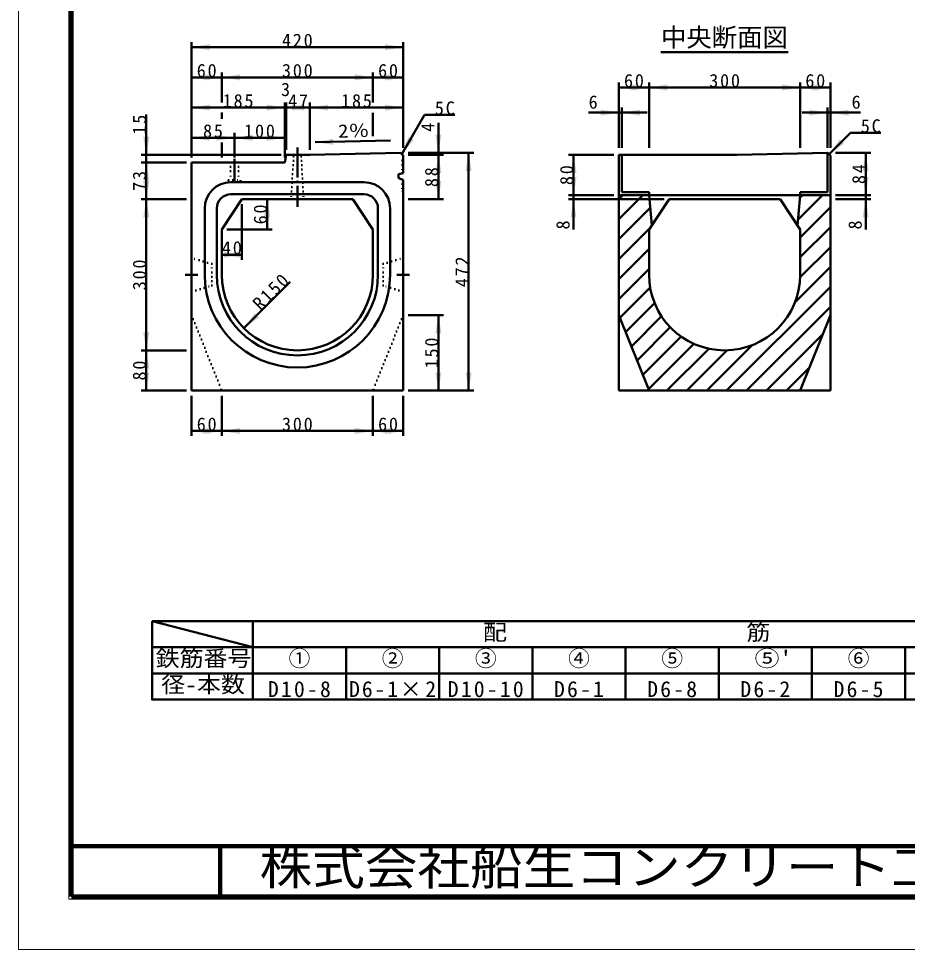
# Model space of a CAD drawing. Units: millimetres, scale not verified. Extents: x -2102 to 2102, y -1485 to 1485.
# Drawn here: x -2102 to -338, y -1485 to 363 of the extents above; entities that cross this region are included whole.
import ezdxf
from ezdxf.enums import TextEntityAlignment as Align

# ---------------------------------------------------------------- set-up
doc = ezdxf.new("R2010")
doc.units = ezdxf.units.MM
doc.header["$LTSCALE"] = 5
doc.linetypes.add('DOTTED', pattern=[1.75, 0.25, -1.5])
doc.linetypes.add('LONG_DASHED_DOTTED', pattern=[15.25, 12, -1.5, 0.25, -1.5])
doc.layers.add('0-0_V-nasSTD', color=7, linetype='Continuous', lineweight=35)
doc.layers.add('0-1_0', color=7, linetype='Continuous', lineweight=50)
doc.styles.add('ＭＳ ゴシック', font='')
doc.styles.get('ＭＳ ゴシック').set_extended_font_data('MS Gothic')

msp = doc.modelspace()

# ---------------------------------------------------------------- linework, layer by layer
at = {"layer": '0-0_V-nasSTD', "lineweight": 100}
for p, q in [((-1997.5, 1380), (-1997.5, -1380)), ((-1702.5, -1280), (-1702.5, -1380)), ((-1997.5, -1380), (1997.5, -1380))]:
    msp.add_line(p, q, dxfattribs=at)
at = {"layer": '0-0_V-nasSTD', "lineweight": 50}
for p, q in [((-1399.102, 175.981), (-1399.102, 129.981)), ((-1837.5, -833), (-1637.5, -885)), ((-1452.5, -833), (-1637.5, -833)), ((-1267.5, -833), (-1452.5, -833)), ((-1082.5, -833), (-1267.5, -833)), ((-897.5, -833), (-1082.5, -833)), ((-712.5, -833), (-897.5, -833)), ((-527.5, -833), (-712.5, -833)), ((-342.5, -833), (-527.5, -833)), ((-157.5, -833), (-342.5, -833)), ((-1837.5, -885), (-1837.5, -937)), ((-1637.5, -885), (-1452.5, -885)), ((-1452.5, -885), (-1267.5, -885)), ((-1267.5, -885), (-1082.5, -885)), ((-1082.5, -885), (-897.5, -885)), ((-712.5, -885), (-527.5, -885)), ((-527.5, -937), (-527.5, -885)), ((-527.5, -885), (-342.5, -885)), ((-342.5, -885), (-157.5, -885)), ((-527.5, -989), (-527.5, -937)), ((-342.5, -937), (-157.5, -937))]:
    msp.add_line(p, q, dxfattribs=at)
at = {"layer": '0-0_V-nasSTD', "lineweight": 18}
for points in [[(-2102.5, -1485), (-2102.5, 1485), (2102.5, 1485), (2102.5, -1485)], [(-2002.5, -1385), (-2002.5, 1385), (2002.5, 1385), (2002.5, -1385)]]:
    msp.add_lwpolyline(points, close=True, dxfattribs=at)
at = {"layer": '0-0_V-nasSTD', "lineweight": 50}
for points in [[(-1837.5, -833), (-1837.5, -885), (-1672.5, -885)], [(-1637.5, -885), (-1637.5, -833), (-1837.5, -833)], [(-1637.5, -937), (-1637.5, -885), (-1837.5, -885)], [(-1637.5, -885), (-1637.5, -937), (-1452.5, -937), (-1452.5, -885), (-1452.5, -937), (-1267.5, -937), (-1267.5, -885), (-1267.5, -937), (-1082.5, -937), (-1082.5, -885), (-1082.5, -937), (-897.5, -937)], [(-897.5, -937), (-712.5, -937), (-712.5, -885), (-897.5, -885)], [(-897.5, -989), (-897.5, -937), (-897.5, -885)], [(-712.5, -937), (-712.5, -885), (-712.5, -937)], [(-712.5, -937), (-527.5, -937), (-527.5, -885)], [(-527.5, -937), (-527.5, -885), (-527.5, -937)], [(-527.5, -937), (-342.5, -937), (-342.5, -885)], [(-342.5, -937), (-342.5, -885), (-342.5, -937)], [(-1637.5, -937), (-1637.5, -989), (-1452.5, -989), (-1452.5, -937), (-1452.5, -989), (-1267.5, -989), (-1267.5, -937), (-1267.5, -989), (-1082.5, -989), (-1082.5, -937), (-1082.5, -989), (-897.5, -989)], [(-897.5, -989), (-712.5, -989), (-712.5, -937)], [(-712.5, -989), (-712.5, -937), (-712.5, -989)], [(-712.5, -989), (-527.5, -989), (-527.5, -937)], [(-527.5, -989), (-527.5, -937), (-527.5, -989)], [(-527.5, -989), (-342.5, -989), (-342.5, -937)], [(-342.5, -989), (-342.5, -937), (-342.5, -989)], [(-342.5, -989), (-157.5, -989), (-157.5, -937)]]:
    msp.add_lwpolyline(points, dxfattribs=at)
msp.add_lwpolyline([(-1837.5, -937), (-1837.5, -989), (-1637.5, -989), (-1637.5, -937)], close=True, dxfattribs=at)
at = {"layer": '0-0_V-nasSTD'}
for points in [[(-1759.102, 306.38), (-1723.102, 300.38), (-1723.102, 312.38)], [(-1375.102, 300.38), (-1375.102, 312.38), (-1339.102, 306.38)], [(-1759.102, 246.38), (-1723.102, 240.38), (-1723.102, 252.38)], [(-1735.102, 240.38), (-1735.102, 252.38), (-1699.102, 246.38)], [(-1699.102, 246.38), (-1663.102, 240.38), (-1663.102, 252.38)], [(-1435.102, 240.38), (-1435.102, 252.38), (-1399.102, 246.38)], [(-1399.102, 246.38), (-1363.102, 240.38), (-1363.102, 252.38)], [(-1375.102, 240.38), (-1375.102, 252.38), (-1339.102, 246.38)], [(-910.906, 226.38), (-874.906, 220.38), (-874.906, 232.38)], [(-886.906, 220.38), (-886.906, 232.38), (-850.906, 226.38)], [(-850.906, 226.38), (-814.906, 220.38), (-814.906, 232.38)], [(-586.906, 220.38), (-586.906, 232.38), (-550.906, 226.38)], [(-550.906, 226.38), (-514.906, 220.38), (-514.906, 232.38)], [(-526.906, 220.38), (-526.906, 232.38), (-490.906, 226.38)], [(-1759.102, 186.38), (-1723.102, 180.38), (-1723.102, 192.38)], [(-1610.102, 180.38), (-1610.102, 192.38), (-1574.102, 186.38)], [(-1571.102, 186.38), (-1535.102, 180.38), (-1535.102, 192.38)], [(-1560.102, 180.38), (-1560.102, 192.38), (-1524.102, 186.38)], [(-1524.102, 186.38), (-1488.102, 180.38), (-1488.102, 192.38)], [(-1375.102, 180.38), (-1375.102, 192.38), (-1339.102, 186.38)], [(-946.906, 170.38), (-946.906, 182.38), (-910.906, 176.38)], [(-904.906, 176.38), (-868.906, 170.38), (-868.906, 182.38)], [(-532.906, 170.38), (-532.906, 182.38), (-496.906, 176.38)], [(-490.906, 176.38), (-454.906, 170.38), (-454.906, 182.38)], [(-1759.102, 126.38), (-1723.102, 120.38), (-1723.102, 132.38)], [(-1710.102, 120.38), (-1710.102, 132.38), (-1674.102, 126.38)], [(-1674.102, 126.38), (-1638.102, 120.38), (-1638.102, 132.38)], [(-1610.102, 120.38), (-1610.102, 132.38), (-1574.102, 126.38)], [(-1275.102, 132.38), (-1269.102, 96.38), (-1263.102, 132.38)], [(-1855.102, 128.38), (-1849.102, 92.38), (-1843.102, 128.38)], [(-1514.074, 117.7), (-1478.212, 124.476), (-1477.953, 112.479)], [(-1341.602, 93.88), (-1328.799, 128.057), (-1318.406, 122.057)], [(-493.406, 93.88), (-472.193, 123.579), (-463.707, 115.094)], [(-1215.102, 60.38), (-1209.102, 96.38), (-1203.102, 60.38)], [(-426.906, 60.38), (-420.906, 96.38), (-414.906, 60.38)], [(-1855.102, 41.38), (-1849.102, 77.38), (-1843.102, 41.38)], [(-1275.102, 56.38), (-1269.102, 92.38), (-1263.102, 56.38)], [(-1006.906, 56.38), (-1000.906, 92.38), (-994.906, 56.38)], [(-1855.102, 40.38), (-1849.102, 4.38), (-1843.102, 40.38)], [(-1275.102, 40.38), (-1269.102, 4.38), (-1263.102, 40.38)], [(-1006.906, 48.38), (-1000.906, 12.38), (-994.906, 48.38)], [(-426.906, 48.38), (-420.906, 12.38), (-414.906, 48.38)], [(-1855.102, -31.62), (-1849.102, 4.38), (-1843.102, -31.62)], [(-1615.102, -31.62), (-1609.102, 4.38), (-1603.102, -31.62)], [(-1006.906, -31.62), (-1000.906, 4.38), (-994.906, -31.62)], [(-426.906, -31.62), (-420.906, 4.38), (-414.906, -31.62)], [(-1615.102, -19.62), (-1609.102, -55.62), (-1603.102, -19.62)], [(-1699.102, -105.62), (-1663.102, -111.62), (-1663.102, -99.62)], [(-1695.102, -111.62), (-1695.102, -99.62), (-1659.102, -105.62)], [(-1655.168, -251.686), (-1633.955, -221.987), (-1625.47, -230.472)], [(-1275.102, -261.62), (-1269.102, -225.62), (-1263.102, -261.62)], [(-1855.102, -259.62), (-1849.102, -295.62), (-1843.102, -259.62)], [(-1855.102, -331.62), (-1849.102, -295.62), (-1843.102, -331.62)], [(-1855.102, -339.62), (-1849.102, -375.62), (-1843.102, -339.62)], [(-1275.102, -339.62), (-1269.102, -375.62), (-1263.102, -339.62)], [(-1215.102, -339.62), (-1209.102, -375.62), (-1203.102, -339.62)], [(-1759.102, -455.62), (-1723.102, -461.62), (-1723.102, -449.62)], [(-1735.102, -461.62), (-1735.102, -449.62), (-1699.102, -455.62)], [(-1699.102, -455.62), (-1663.102, -461.62), (-1663.102, -449.62)], [(-1435.102, -461.62), (-1435.102, -449.62), (-1399.102, -455.62)], [(-1399.102, -455.62), (-1363.102, -461.62), (-1363.102, -449.62)], [(-1375.102, -461.62), (-1375.102, -449.62), (-1339.102, -455.62)]]:
    msp.add_solid(points, dxfattribs=at)
at = {"layer": '0-1_0'}
for p, q in [((-1759.102, 87.38), (-1759.102, 316.38)), ((-1339.102, 106.38), (-1339.102, 316.38)), ((-1759.102, 306.38), (-1339.102, 306.38)), ((-827.309, 296.38), (-574.503, 296.38)), ((-1699.102, 196.38), (-1699.102, 256.38)), ((-1399.102, 196.38), (-1399.102, 256.38)), ((-910.906, 106.38), (-910.906, 236.38)), ((-850.906, 226.38), (-910.906, 226.38)), ((-850.906, 106.38), (-850.906, 236.38)), ((-550.906, 106.38), (-550.906, 236.38)), ((-490.906, 106.38), (-490.906, 236.38)), ((-1574.102, 87.38), (-1574.102, 196.38)), ((-1571.102, 102.38), (-1571.102, 196.38)), ((-1571.102, 186.38), (-1524.102, 186.38)), ((-1524.102, 102.38), (-1524.102, 196.38)), ((-1524.102, 186.38), (-1339.102, 186.38)), ((-904.906, 106.38), (-904.906, 186.38)), ((-496.906, 106.38), (-496.906, 186.38)), ((-1849.102, 172.38), (-1849.102, 92.38)), ((-1699.102, 176.38), (-1699.102, 164.38)), ((-1296.602, 171.823), (-1341.602, 93.88)), ((-1296.602, 171.823), (-1236.602, 171.823)), ((-970.906, 176.38), (-910.906, 176.38)), ((-910.906, 176.38), (-904.906, 176.38)), ((-854.906, 176.38), (-904.906, 176.38)), ((-546.906, 176.38), (-496.906, 176.38)), ((-496.906, 176.38), (-490.906, 176.38)), ((-430.906, 176.38), (-490.906, 176.38)), ((-1269.102, 156.38), (-1269.102, 96.38)), ((-1674.102, 87.38), (-1674.102, 136.38)), ((-450.979, 136.307), (-493.406, 93.88)), ((-450.979, 136.307), (-390.979, 136.307)), ((-1699.102, 117.38), (-1699.102, 87.38)), ((-1514.074, 117.7), (-1364.109, 120.942)), ((-1329.102, 96.38), (-1199.102, 96.38)), ((-1269.102, 92.38), (-1269.102, 96.38)), ((-1209.102, -375.62), (-1209.102, 96.38)), ((-675.906, 92.38), (-496.906, 96.38)), ((-496.906, 18.38), (-496.906, 96.38)), ((-496.906, 96.38), (-495.906, 96.38)), ((-495.906, 96.38), (-490.906, 91.38)), ((-480.906, 96.38), (-410.906, 96.38)), ((-420.906, 12.38), (-420.906, 96.38)), ((-1581.102, 92.38), (-1859.102, 92.38)), ((-1769.102, 77.38), (-1859.102, 77.38)), ((-1849.102, 77.38), (-1849.102, 92.38)), ((-1849.102, 4.38), (-1849.102, 77.38)), ((-1759.102, -375.62), (-1759.102, 77.38)), ((-1759.102, 77.38), (-1574.102, 77.38)), ((-1571.102, 92.38), (-1574.102, 77.38)), ((-1571.102, 92.38), (-1524.102, 92.38)), ((-1339.102, 56.395), (-1339.102, 91.38)), ((-1329.102, 92.38), (-1259.102, 92.38)), ((-1269.102, 4.38), (-1269.102, 92.38)), ((-920.906, 92.38), (-1010.906, 92.38)), ((-1000.906, 12.38), (-1000.906, 92.38)), ((-675.906, 92.38), (-910.906, 92.38)), ((-910.906, 92.38), (-910.906, 12.38)), ((-904.906, 18.38), (-904.906, 92.38)), ((-490.906, 91.38), (-490.906, 12.38)), ((-1348.102, 54.38), (-1339.102, 56.395)), ((-1417.102, 38.38), (-1681.102, 38.38)), ((-1348.102, 46.38), (-1348.102, 54.38)), ((-1348.102, 46.38), (-1339.102, 43.022)), ((-1339.102, -375.62), (-1339.102, 43.022)), ((-1769.102, 4.38), (-1859.102, 4.38)), ((-1659.102, 4.38), (-1699.102, -55.62)), ((-1417.102, 14.38), (-1681.102, 14.38)), ((-1659.102, 4.38), (-1439.102, 4.38)), ((-1609.102, -55.62), (-1609.102, 4.38)), ((-1439.102, 4.38), (-1399.102, -55.62)), ((-1329.102, 4.38), (-1259.102, 4.38)), ((-920.906, 12.38), (-1010.906, 12.38)), ((-820.906, 4.38), (-1010.906, 4.38)), ((-1000.906, 4.38), (-1000.906, 12.38)), ((-1000.906, -55.62), (-1000.906, 4.38)), ((-910.906, -375.62), (-910.906, 12.38)), ((-910.906, -35.238), (-863.288, 12.38)), ((-910.906, 4.36), (-902.886, 12.38)), ((-850.906, 18.38), (-904.906, 18.38)), ((-850.906, 12.38), (-845.647, -47.731)), ((-550.906, 12.38), (-850.906, 12.38)), ((-810.906, 4.38), (-850.906, -55.62)), ((-810.906, 4.38), (-590.906, 4.38)), ((-590.906, 4.38), (-550.906, -55.62)), ((-550.906, 12.38), (-556.165, -47.731)), ((-555.124, -35.838), (-506.906, 12.38)), ((-551.328, 7.556), (-546.504, 12.38)), ((-550.906, 18.38), (-496.906, 18.38)), ((-490.906, -375.62), (-490.906, 12.38)), ((-480.906, 12.38), (-410.906, 12.38)), ((-480.906, 4.38), (-410.906, 4.38)), ((-420.906, 4.38), (-420.906, 12.38)), ((-420.906, -55.62), (-420.906, 4.38)), ((-1733.102, -13.62), (-1733.102, -145.62)), ((-1709.102, -13.62), (-1709.102, -145.62)), ((-1659.102, -5.62), (-1659.102, -115.62)), ((-1389.102, -145.62), (-1389.102, -13.62)), ((-1365.102, -145.62), (-1365.102, -13.62)), ((-910.906, -74.836), (-848.716, -12.646)), ((-550.906, -71.218), (-490.906, -11.218)), ((-910.906, -114.434), (-848.534, -52.062)), ((-550.906, -110.816), (-490.906, -50.816)), ((-1699.102, -55.62), (-1699.102, -145.62)), ((-1689.102, -55.62), (-1599.102, -55.62)), ((-1399.102, -55.62), (-1399.102, -145.62)), ((-850.906, -55.62), (-850.906, -145.62)), ((-550.906, -55.62), (-550.906, -145.62)), ((-550.985, -150.493), (-490.906, -90.413)), ((-1699.102, -105.62), (-1659.102, -105.62)), ((-910.906, -154.032), (-850.906, -94.032)), ((-910.906, -193.63), (-850.906, -133.63)), ((-561.249, -200.354), (-490.906, -130.011)), ((-1655.168, -251.686), (-1563.245, -159.762)), ((-908.732, -231.054), (-848.733, -171.055)), ((-696.916, -375.62), (-490.906, -169.609)), ((-897.418, -259.338), (-839.957, -201.877)), ((-657.318, -375.62), (-490.906, -209.207)), ((-1329.102, -225.62), (-1259.102, -225.62)), ((-1269.102, -375.62), (-1269.102, -225.62)), ((-910.906, -225.62), (-850.906, -375.62)), ((-886.105, -287.622), (-826.347, -227.865)), ((-490.906, -225.62), (-550.906, -375.62)), ((-874.791, -315.907), (-808.755, -249.871)), ((-863.477, -344.191), (-787.433, -268.147)), ((-617.72, -375.62), (-506.363, -264.263)), ((-1769.102, -295.62), (-1859.102, -295.62)), ((-852.163, -372.475), (-762.209, -282.521)), ((-815.71, -375.62), (-732.372, -292.282)), ((-776.112, -375.62), (-696.033, -295.54)), ((-736.514, -375.62), (-646.171, -285.277)), ((-578.122, -375.62), (-532.762, -330.259)), ((-1769.102, -375.62), (-1859.102, -375.62)), ((-1759.102, -375.62), (-1339.102, -375.62)), ((-1759.102, -385.62), (-1759.102, -465.62)), ((-1699.102, -385.62), (-1699.102, -465.62)), ((-1399.102, -385.62), (-1399.102, -465.62)), ((-1339.102, -385.62), (-1339.102, -465.62)), ((-1329.102, -375.62), (-1199.102, -375.62)), ((-910.906, -375.62), (-490.906, -375.62))]:
    msp.add_line(p, q, dxfattribs=at)
at = {"layer": '0-1_0', "linetype": 'LONG_DASHED_DOTTED'}
for p, q in [((-1549.102, 107.38), (-1549.102, -10.62)), ((-1674.102, 84.38), (-1674.102, 39.38)), ((-1746.602, -145.62), (-1771.602, -145.62)), ((-1351.602, -145.62), (-1326.602, -145.62))]:
    msp.add_line(p, q, dxfattribs=at)
at = {"layer": '0-1_0', "linetype": 'DOTTED'}
for p, q in [((-1682.102, 77.38), (-1682.102, 42.38)), ((-1666.102, 77.38), (-1666.102, 42.38)), ((-1556.602, 89.38), (-1561.602, 4.38)), ((-1556.602, 89.38), (-1559.602, 92.38)), ((-1556.602, 89.38), (-1541.602, 89.38)), ((-1541.602, 89.38), (-1538.602, 92.38)), ((-1541.602, 89.38), (-1536.602, 4.38)), ((-1341.402, 81.38), (-1339.102, 83.68)), ((-1341.402, 81.38), (-1341.402, 55.88)), ((-1686.102, 42.38), (-1662.102, 42.38)), ((-1686.102, 42.38), (-1686.102, 39.38)), ((-1686.102, 39.38), (-1662.102, 39.38)), ((-1662.102, 42.38), (-1662.102, 39.38)), ((-1759.102, -225.62), (-1699.102, -375.62)), ((-1339.102, -225.62), (-1399.102, -375.62))]:
    msp.add_line(p, q, dxfattribs=at)
at = {"layer": '0-1_0', "lineweight": 100}
msp.add_line((-1997.5, -1280), (1997.5, -1280), dxfattribs=at)
at = {"layer": '0-1_0'}
for points in [[(-1759.102, 246.38), (-1699.102, 246.38), (-1399.102, 246.38), (-1339.102, 246.38)], [(-490.906, 226.38), (-550.906, 226.38), (-850.906, 226.38)], [(-1759.102, 186.38), (-1574.102, 186.38), (-1571.102, 186.38)], [(-1759.102, 126.38), (-1674.102, 126.38), (-1574.102, 126.38)], [(-1524.102, 92.38), (-1344.102, 96.38), (-1339.102, 91.38)], [(-1849.102, -375.62), (-1849.102, -295.62), (-1849.102, 4.38)], [(-850.906, 18.38), (-850.906, 12.38), (-910.906, 12.38)], [(-550.906, 18.38), (-550.906, 12.38), (-490.906, 12.38)], [(-1759.102, -455.62), (-1699.102, -455.62), (-1399.102, -455.62), (-1339.102, -455.62)]]:
    msp.add_lwpolyline(points, dxfattribs=at)
at = {"layer": '0-1_0', "linetype": 'DOTTED'}
msp.add_lwpolyline([(-1341.402, 43.88), (-1341.402, 21.38), (-1339.102, 19.08)], dxfattribs=at)
for points in [[(-1719.102, -124.12), (-1759.102, -112.12), (-1759.102, -179.12), (-1719.102, -167.12)], [(-1379.102, -124.12), (-1339.102, -112.12), (-1339.102, -179.12), (-1379.102, -167.12)]]:
    msp.add_lwpolyline(points, close=True, dxfattribs=at)
at = {"layer": '0-1_0'}
for centre, radius, start, end in [((-1681.102, -13.62), 52, 90, 180), ((-1417.102, -13.62), 52, 0, 90), ((-1681.102, -13.62), 28, 90, 180), ((-1417.102, -13.62), 28, 0, 90), ((-1549.102, -145.62), 184, 180, 270), ((-1549.102, -145.62), 160, 180, 270), ((-1549.102, -145.62), 150, 180, 270), ((-1549.102, -145.62), 150, 270, 0), ((-1549.102, -145.62), 184, 270, 0), ((-1549.102, -145.62), 160, 270, 0), ((-700.906, -145.62), 150, 180, 270), ((-700.906, -145.62), 150, 270, 0)]:
    msp.add_arc(centre, radius, start, end, dxfattribs=at)

# ---------------------------------------------------------------- texts
at = {"layer": '0-0_V-nasSTD', "style": 'ＭＳ ゴシック'}
for s, height, p in [('中央断面図', 36.95, (-827.309, 296.38)), ('3', 26.39, (-1581.602, 201.38)), ('6', 26.39, (-970.906, 176.38)), ('6', 26.39, (-448.906, 176.38)), ('①', 31.67, (-1566.6, -932.6)), ('②', 31.67, (-1381.6, -932.6)), ('③', 31.67, (-1196.6, -932.6)), ('④', 31.67, (-1011.6, -932.6)), ('⑤', 31.67, (-826.6, -932.6)), ('⑥', 31.67, (-456.6, -932.6))]:
    msp.add_text(s, height=height, dxfattribs=at).set_placement(p, align=Align.BOTTOM_LEFT)
at = {"layer": '0-0_V-nasSTD', "style": 'ＭＳ ゴシック', "width": 1.15}
msp.add_text('2％', height=26.39, rotation=1.239, dxfattribs=at).set_placement((-1467.885, 118.698), align=Align.BOTTOM_LEFT)
at = {"layer": '0-0_V-nasSTD', "style": 'ＭＳ ゴシック'}
for s, p in [('4', (-1269.102, 138.38)), ('8', (-1000.906, -55.62)), ('8', (-420.906, -55.62))]:
    msp.add_text(s, height=26.39, rotation=90, dxfattribs=at).set_placement(p, align=Align.BOTTOM_LEFT)
for s, height, width, p in [('配\u3000\u3000\u3000\u3000\u3000\u3000\u3000\u3000\u3000\u3000筋', 31.67, 1.1, (-1180.46, -880.6)), ('鉄筋番号', 31.67, 1.1, (-1830.38, -932.6)), ("⑤'", 31.67, 1.15, (-641.6, -932.6)), ('径-本数', 31.67, 1.1, (-1819.58, -984.6)), ('株式会社船生コンクリート工業', 69.65, 1.1, (-1624.221, -1377.45))]:
    msp.add_text(s, height=height, dxfattribs=dict(at, width=width)).set_placement(p, align=Align.BOTTOM_LEFT)
at = {"layer": '0-0_V-nasSTD', "attachment_point": 7, "style": 'ＭＳ ゴシック'}
for s, insert, char_height in [('\\T1.2;420', (-1579.702, 306.38), 26.39), ('\\T1.2;60', (-1748.902, 246.38), 26.39), ('\\T1.2;300', (-1579.702, 246.38), 26.39), ('\\T1.2;60', (-1388.902, 246.38), 26.39), ('\\T1.2;60', (-900.706, 226.38), 26.39), ('\\T1.2;300', (-731.506, 226.38), 26.39), ('\\T1.2;60', (-540.706, 226.38), 26.39), ('\\T1.2;185', (-1697.202, 186.38), 26.39), ('\\T1.2;47', (-1567.402, 186.38), 26.39), ('\\T1.2;185', (-1462.202, 186.38), 26.39), ('\\T1.2;5C', (-1276.202, 171.823), 26.39), ('\\T1.2;85', (-1736.402, 126.38), 26.39), ('\\T1.2;100', (-1654.702, 126.38), 26.39), ('\\T1.2;5C', (-430.579, 136.307), 26.39), ('\\T1.2;40', (-1698.902, -105.62), 26.39), ('\\T1.2;60', (-1748.902, -455.62), 26.39), ('\\T1.2;300', (-1579.702, -455.62), 26.39), ('\\T1.2;60', (-1388.902, -455.62), 26.39), ('\\T1.2;D10-8', (-1607.64, -984.6), 31.67), ('\\T1.17;D6-1×2', (-1446.4, -984.6), 31.67), ('\\T1.2;D10-10', (-1250.6, -984.6), 31.67), ('\\T1.2;D6-1', (-1039.68, -984.6), 31.67), ('\\T1.2;D6-8', (-854.68, -984.6), 31.67), ('\\T1.2;D6-2', (-669.68, -984.6), 31.67), ('\\T1.2;D6-5', (-484.68, -984.6), 31.67)]:
    msp.add_mtext(s, dxfattribs=dict(at, insert=insert, char_height=char_height))
at = {"layer": '0-0_V-nasSTD', "char_height": 26.39, "attachment_point": 7, "style": 'ＭＳ ゴシック'}
for s, insert, rotation in [('\\T1.2;15', (-1849.102, 132.78), 90), ('\\T1.2;73', (-1849.102, 21.08), 90), ('\\T1.2;88', (-1269.102, 28.58), 90), ('\\T1.2;80', (-1000.906, 32.58), 90), ('\\T1.2;84', (-420.906, 34.58), 90), ('\\T1.2;60', (-1609.102, -45.42), 90), ('\\T1.2;300', (-1849.102, -176.22), 90), ('\\T1.2;472', (-1209.102, -170.22), 90), ('\\T1.2;R150', (-1621.793, -218.31), 45), ('\\T1.2;150', (-1269.102, -331.22), 90), ('\\T1.2;80', (-1849.102, -355.42), 90)]:
    msp.add_mtext(s, dxfattribs=dict(at, insert=insert, rotation=rotation))

doc.saveas('drawing.dxf')
